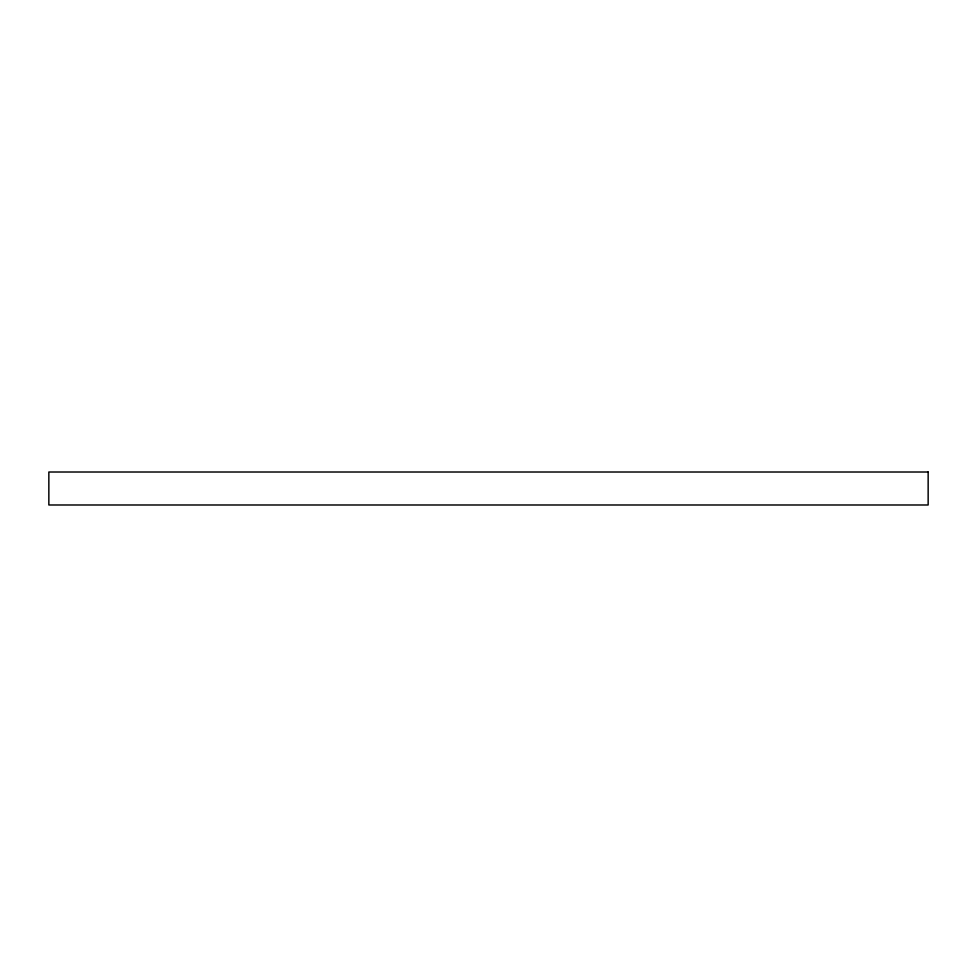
<?xml version="1.0" encoding="UTF-8"?>
<svg xmlns="http://www.w3.org/2000/svg" width="977" height="977" viewBox="0 0 977 977"><rect width="100%" height="100%" fill="white"/><g stroke="black" fill="none" stroke-linecap="round" stroke-linejoin="round"><path stroke-width="1.47" d="M928.15 472.013L48.85 472.013L48.85 504.987L928.15 504.987L928.15 472.013"/></g></svg>
